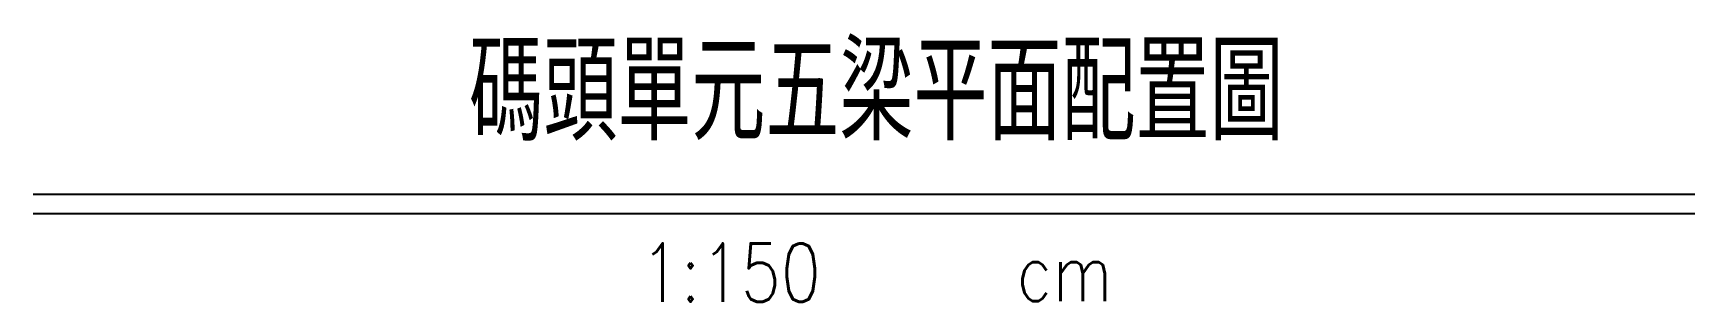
# Model space of a CAD drawing. Extents: x -2348 to 13861, y -546 to 4499.
# Drawn here: x 899 to 2179, y 2432 to 2639 of the extents above; entities that cross this region are included whole.
import ezdxf
from ezdxf.enums import TextEntityAlignment as Align

# ---------------------------------------------------------------- set-up
doc = ezdxf.new("R2010")
doc.units = 0
doc.header["$LTSCALE"] = 3
doc.layers.get('0').update_dxf_attribs({"linetype": 'CONTINUOUS'})
doc.layers.add('HB_TXT_CTEXT', color=2, linetype='CONTINUOUS')
doc.styles.get("Standard").update_dxf_attribs({"font": 'ROMANS.shx', "width": 0.8, "bigfont": 'LCHINA.shx'})

# ---------------------------------------------------------------- blocks, each defined once
blk = doc.blocks.new('title')
at = {"layer": 'HB_TXT_CTEXT', "color": 3}
blk.add_line((-639.6, 0), (639.6, 0), dxfattribs=at)
at = {"layer": 'HB_TXT_CTEXT', "color": 1}
blk.add_line((-639.6, -15), (639.6, -15), dxfattribs=at)
at = {"color": 3, "linetype": 'Continuous', "width": 0.8}
blk.add_attdef('碼頭單元五梁平面配置圖', text='', height=75, dxfattribs=at).set_placement((9.6, 82.5), align=Align.MIDDLE)
at = {"color": 2, "linetype": 'Continuous', "width": 0.8}
for tag, p in [('1:150', (-102.6, -60.5)), ('CM', (154.5, -60))]:
    blk.add_attdef(tag, text='', height=45, dxfattribs=at).set_placement(p, align=Align.MIDDLE)

msp = doc.modelspace()

# ---------------------------------------------------------------- block references
at = {"linetype": 'Continuous'}
msp.add_blockref('title', (1538.911, 2514.924), dxfattribs=at).add_auto_attribs({'碼頭單元五梁平面配置圖': '碼頭單元五梁平面配置圖', '1:150': '1:150', 'CM': 'cm'})

doc.saveas('drawing.dxf')
